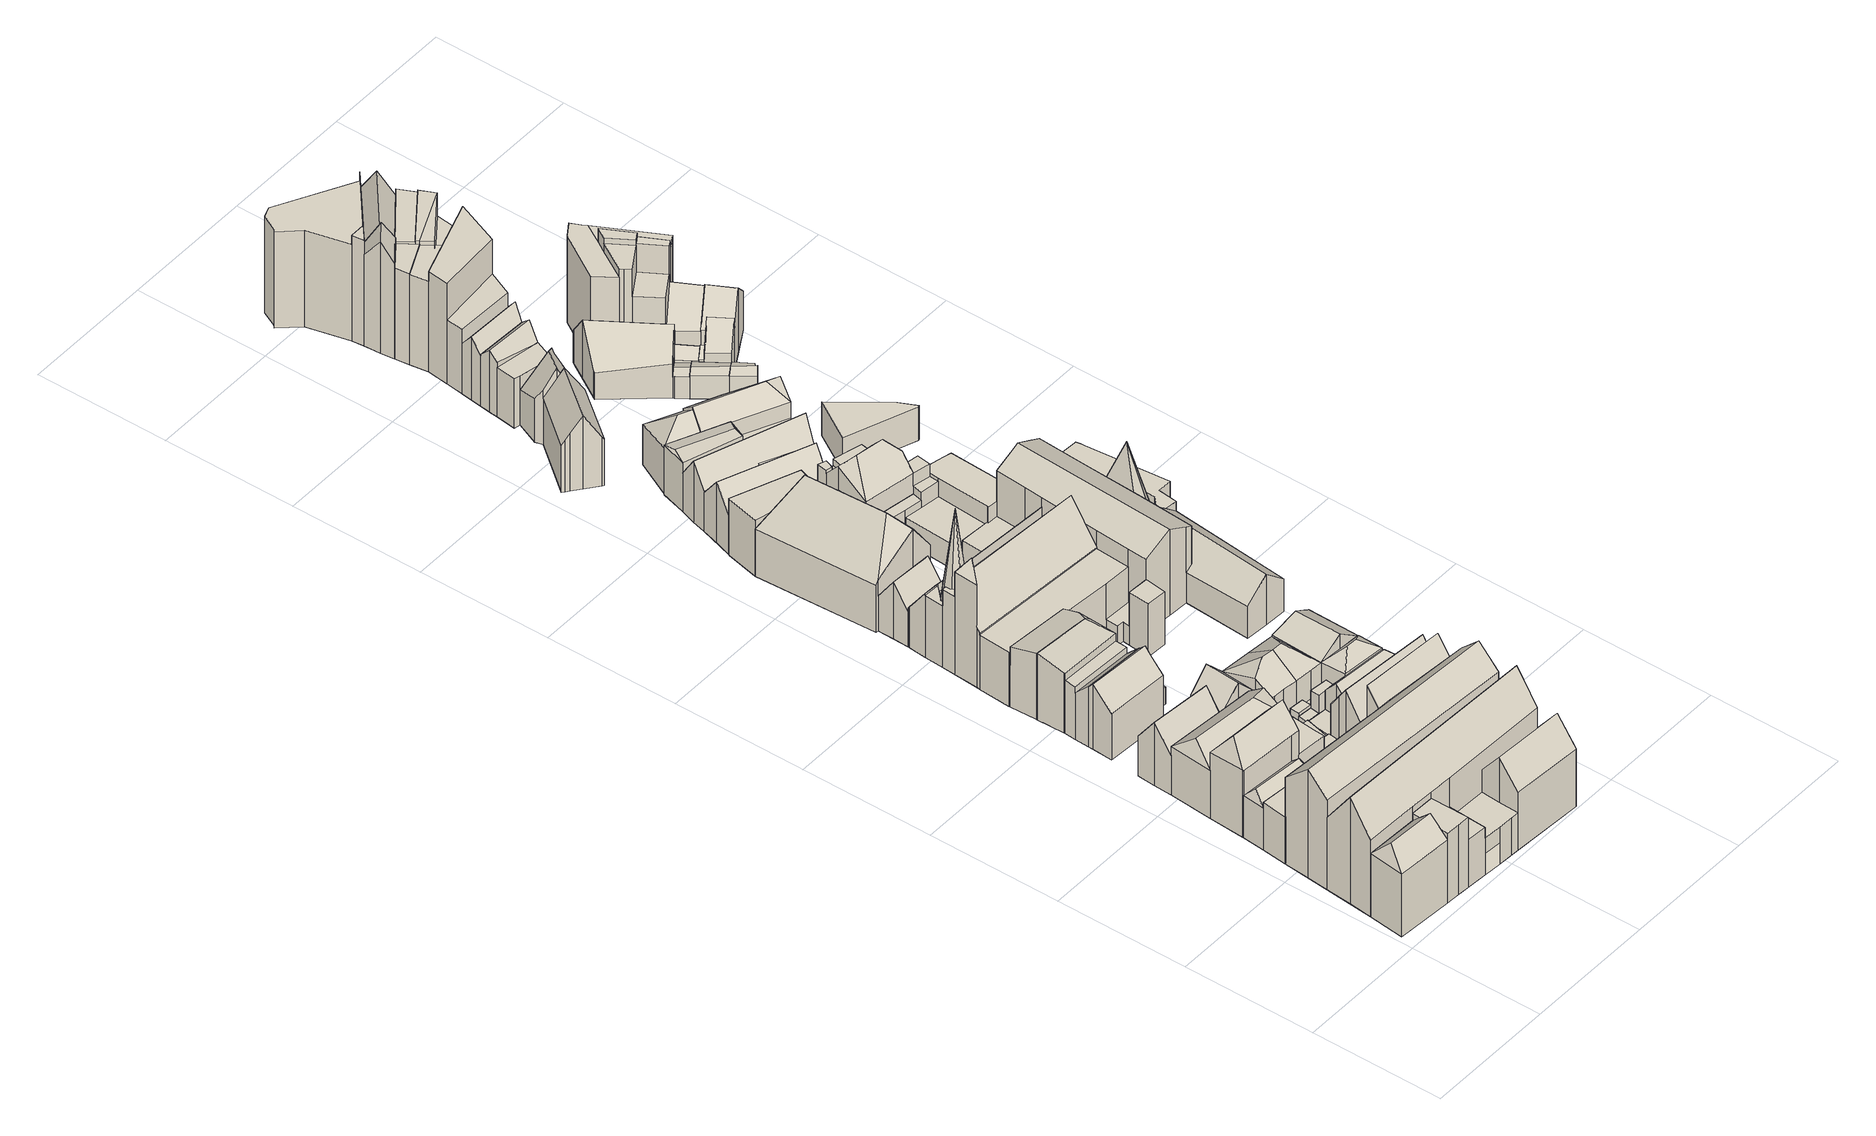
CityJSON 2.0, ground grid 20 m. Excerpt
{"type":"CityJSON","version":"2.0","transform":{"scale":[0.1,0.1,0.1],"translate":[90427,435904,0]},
"CityObjects":{
"building1":{"type":"Building","attributes":{"TerrainHeight":1.73,"bron_tex":"UltraCAM-X 10cm juni 2008","voll_tex":"complete","bron_geo":"Lidar 15-30 punten - nov. 2008","status":"1"},"geometry":[{"type":"MultiSurface","lod":"2","boundaries":[[[0,1,2,3]],[[4,5,6,7]],[[8,9,7,6]],[[4,7,9]],[[10,11,12,13,14]],[[15,16,17,18]],[[19,14,8]],[[10,20,5]],[[14,13,21,22]],[[13,12,0,3]],[[12,11,23,24]],[[11,10,25,23]],[[3,2,15,21]],[[2,1,26,27]],[[1,0,24,16]],[[6,20,28]],[[5,4,17,25]],[[9,8,22,18]],[[19,6,28]],[[4,9,18,17]]]}]},
"building2":{"type":"Building","attributes":{"TerrainHeight":1.69,"bron_tex":"UltraCAM-X 10cm juni 2008","voll_tex":"complete","bron_geo":"Lidar 15-30 punten - nov. 2008","status":"1"},"geometry":[{"type":"MultiSurface","lod":"2","boundaries":[[[29,30,31]],[[32,33,34]],[[31,30,32,34]],[[29,33,32,30]],[[35,36,37,38]],[[29,31,35,38]],[[34,33,39,40]]]}]},
"building3":{"type":"Building","attributes":{"TerrainHeight":1.59,"bron_tex":"UltraCAM-X 10cm juni 2008","voll_tex":"complete","bron_geo":"Lidar 15-30 punten - nov. 2008","status":"1"},"geometry":[{"type":"MultiSurface","lod":"2","boundaries":[[[41,42,43,44,45,46]],[[47,48,49,50]],[[51,52,53,54,55,38,37,56]],[[46,45,57,39]],[[45,58,59,57]],[[58,44,60,61]],[[44,43,52,51]],[[42,41,54,53]],[[47,50,38,55]],[[50,49,33,29]],[[49,48,41,46]],[[48,47,55,54]]]}]},
"building4":{"type":"Building","attributes":{"TerrainHeight":1.75,"bron_tex":"UltraCAM-X 10cm juni 2008","voll_tex":"complete","bron_geo":"Lidar 15-30 punten - nov. 2008","status":"1"},"geometry":[{"type":"MultiSurface","lod":"2","boundaries":[[[62,63,64,65]],[[63,66,67,64]],[[68,69,70,71]],[[63,62,69,72]],[[62,65,70,69]],[[73,64,74]],[[66,63,72,68]],[[64,75,74]]]}]},
"building5":{"type":"Building","attributes":{"TerrainHeight":1.31,"bron_tex":"UltraCAM-X 10cm juni 2008","voll_tex":"complete","bron_geo":"Lidar 15-30 punten - nov. 2008","status":"1"},"geometry":[{"type":"MultiSurface","lod":"2","boundaries":[[[76,77,78,79]],[[77,80,81,82,83,84,78]],[[85,86,87,88]],[[89,90,85,88,91,92,93,94]],[[95,96,15,18,55,54,53,52,97]],[[77,76,98,99]],[[79,78,100,101]],[[80,77,99,18]],[[78,84,96,100]],[[84,83,15,96]],[[83,82,21,15]],[[82,81,22,21]],[[81,80,18,22]],[[86,85,102,98]],[[88,87,101,103]],[[87,86,76,79]],[[85,90,55,102]],[[90,89,54,55]],[[89,94,53,54]],[[94,93,43,42]],[[93,92,97,52]],[[92,91,104,105]],[[91,88,103,95]]]}]},
"building6":{"type":"Building","attributes":{"TerrainHeight":1.58,"bron_tex":"UltraCAM-X 10cm juni 2008","voll_tex":"complete","bron_geo":"Lidar 15-30 punten - nov. 2008","status":"1"},"geometry":[{"type":"MultiSurface","lod":"2","boundaries":[[[106,107,108]],[[109,110,111]],[[106,112,110,109,107]],[[108,107,109,111,113,114]],[[115,116,117,118]],[[68,71,119,120,121,122,123]],[[106,108,68,123]],[[111,110,122,121]],[[110,112,124,122]],[[112,106,123,124]],[[108,114,67,66]],[[114,113,125,71]],[[113,111,115,118]],[[118,117,119,125]],[[116,115,121,120]]]}]},
"building7":{"type":"Building","attributes":{"TerrainHeight":1.38,"bron_tex":"UltraCAM-X 10cm juni 2008","voll_tex":"complete","bron_geo":"Lidar 15-30 punten - nov. 2008","status":"1"},"geometry":[{"type":"MultiSurface","lod":"2","boundaries":[[[126,127,128,129]],[[130,131,127,126]],[[26,132,133,134,135,27]],[[96,136,137,16,15]],[[126,129,135,138]],[[129,128,96,139]],[[128,127,140,96]],[[130,126,138,134]],[[127,131,136,140]],[[131,130,141,136]],[[27,135,139,15]],[[134,133,142,141]],[[133,132,137,142]],[[132,26,143,144]]]}]},
"building8":{"type":"Building","attributes":{"TerrainHeight":1.84,"bron_tex":"UltraCAM-X 10cm juni 2008","voll_tex":"complete","bron_geo":"Lidar 15-30 punten - nov. 2008","status":"1"},"geometry":[{"type":"MultiSurface","lod":"2","boundaries":[[[145,146,147,148]],[[149,150,151,152,153]],[[154,155,149,153]],[[156,157,158,159,160,161]],[[147,146,158,157]],[[146,145,159,158]],[[150,149,162,161]],[[153,152,145,163]],[[152,151,160,159]],[[151,150,161,160]],[[149,155,156,162]],[[154,153,163,148]]]}]},
"building9":{"type":"Building","attributes":{"TerrainHeight":1.71,"bron_tex":"UltraCAM-X 10cm juni 2008","voll_tex":"complete","bron_geo":"Lidar 15-30 punten - nov. 2008","status":"1"},"geometry":[{"type":"MultiSurface","lod":"2","boundaries":[[[164,165,166,167]],[[168,169,170,171]],[[172,173,174,175]],[[176,177,178,179,157,156]],[[167,166,179,178]],[[166,165,157,179]],[[165,164,148,147]],[[168,171,176,180]],[[170,169,178,177]],[[169,168,175,174]],[[172,175,180,156]],[[174,173,164,167]],[[173,172,155,154]]]}]},
"building10":{"type":"Building","attributes":{"TerrainHeight":1.4,"bron_tex":"UltraCAM-X 10cm juni 2008","voll_tex":"complete","bron_geo":"Lidar 15-30 punten - nov. 2008","status":"1"},"geometry":[{"type":"MultiSurface","lod":"2","boundaries":[[[181,182,183,184,185,186]],[[186,185,187]],[[188,187,185,184]],[[189,190,191,192,193,194]],[[190,195,191]],[[196,197,195,190,189]],[[198,199,200,201,202,203]],[[204,205,206,207,208,209]],[[210,211,212,213,214,215,216]],[[123,122,217,218,219,220,221,222,223,224,225,226,227,228,229,36,35,230]],[[203,202,217,231]],[[202,201,218,217]],[[201,200,232,218]],[[200,233,215]],[[209,208,122,124]],[[208,207,231,122]],[[207,206,198,203]],[[206,205,234,235]],[[205,204,236,229]],[[181,186,230,35]],[[184,183,204,237]],[[183,182,36,236]],[[182,181,31,34]],[[186,187,123,230]],[[187,188,124,123]],[[188,184,237,209]],[[189,194,213,238]],[[194,193,220,239]],[[193,192,221,220]],[[191,195,223,222]],[[196,189,238,212]],[[195,197,224,223]],[[197,196,240,224]],[[216,233,199]],[[215,214,219,232]],[[214,213,239,219]],[[212,211,225,240]]]}]},
"building11":{"type":"Building","attributes":{"TerrainHeight":1.74,"bron_tex":"UltraCAM-X 10cm juni 2008","voll_tex":"complete","bron_geo":"Lidar 15-30 punten - nov. 2008","status":"1"},"geometry":[{"type":"MultiSurface","lod":"2","boundaries":[[[241,242,243,244]],[[242,245,246,243]],[[70,247,119,71]],[[73,244,65]],[[241,75,67]],[[244,243,248,70]],[[242,241,71,249]],[[243,246,247,248]],[[245,242,249,119]]]}]},
"building12":{"type":"Building","attributes":{"TerrainHeight":1.72,"bron_tex":"UltraCAM-X 10cm juni 2008","voll_tex":"complete","bron_geo":"Lidar 15-30 punten - nov. 2008","status":"1"},"geometry":[{"type":"MultiSurface","lod":"2","boundaries":[[[250,251,252,253]],[[254,255,256,257]],[[258,259,260,261]],[[262,263,264,265]],[[264,266,267,268,265]],[[265,268,269,262]],[[270,271,272,273,274,177,176,275]],[[253,252,273,272]],[[252,251,274,273]],[[251,250,276,274]],[[254,257,272,271]],[[257,256,258,261]],[[261,260,250,253]],[[260,259,177,276]],[[264,263,270,277]],[[268,267,171,170]],[[267,266,275,176]],[[266,264,277,275]],[[269,278,256,255]],[[278,268,259,258]]]}]},
"building13":{"type":"Building","attributes":{"TerrainHeight":1.72,"bron_tex":"UltraCAM-X 10cm juni 2008","voll_tex":"complete","bron_geo":"Lidar 15-30 punten - nov. 2008","status":"1"},"geometry":[{"type":"MultiSurface","lod":"2","boundaries":[[[279,255,254,280]],[[281,263,262,282,283]],[[262,269,282]],[[284,285,286,287,271,270]],[[279,280,287,286]],[[280,254,271,287]],[[281,283,288,289]],[[283,282,286,285]],[[263,281,284,270]],[[282,269,255,279]]]}]},
"building14":{"type":"Building","attributes":{"TerrainHeight":1.37,"bron_tex":"UltraCAM-X 10cm juni 2008","voll_tex":"complete","bron_geo":"Lidar 15-30 punten - nov. 2008","status":"1"},"geometry":[{"type":"MultiSurface","lod":"2","boundaries":[[[39,57,59,290,40]],[[61,60,291,292,293]],[[234,294,295,296,235]],[[297,298,299,300,301]],[[302,303,304,305,298,297]],[[224,306,307,308,51,56,37,36,229,228,227,226,225]],[[309,301,295,294]],[[297,309,292,310]],[[301,300,211,210]],[[300,299,224,225]],[[299,298,311,224]],[[302,297,310,291]],[[298,305,306,311]],[[304,303,308,307]],[[303,302,312,308]],[[40,290,229,36]],[[290,59,61,293]],[[291,60,51,312]],[[235,296,199,198]],[[296,295,210,216]],[[294,234,293,292]]]}]},
"building15":{"type":"Building","attributes":{"TerrainHeight":1.44,"bron_tex":"UltraCAM-X 10cm juni 2008","voll_tex":"complete","bron_geo":"Lidar 15-30 punten - nov. 2008","status":"1"},"geometry":[{"type":"MultiSurface","lod":"2","boundaries":[[[313,314,315,316,317]],[[318,219,218,319]],[[314,313,319,218]],[[313,317,318,319]],[[317,316,214,320]],[[316,315,232,219]],[[315,314,218,232]]]}]},
"building16":{"type":"Building","attributes":{"TerrainHeight":1.44,"bron_tex":"UltraCAM-X 10cm juni 2008","voll_tex":"complete","bron_geo":"Lidar 15-30 punten - nov. 2008","status":"1"},"geometry":[{"type":"MultiSurface","lod":"2","boundaries":[[[321,322,323,324]],[[325,318,319,326]],[[322,321,326,319]],[[321,324,327,328]],[[324,323,318,325]],[[323,322,319,318]]]}]},
"building17":{"type":"Building","attributes":{"TerrainHeight":1.46,"bron_tex":"UltraCAM-X 10cm juni 2008","voll_tex":"complete","bron_geo":"Lidar 15-30 punten - nov. 2008","status":"1"},"geometry":[{"type":"MultiSurface","lod":"2","boundaries":[[[329,330,246]],[[246,330,331,332]],[[333,334,335,336,331,330,329]],[[328,327,337,338]],[[247,339,325,326,340,341,120,119]],[[328,338,340,326]],[[329,246,245]],[[246,332,339,247]],[[333,329,117,116]],[[336,335,338,337]],[[335,334,341,340]],[[334,333,120,341]]]}]},
"building18":{"type":"Building","attributes":{"TerrainHeight":1.39,"bron_tex":"UltraCAM-X 10cm juni 2008","voll_tex":"complete","bron_geo":"Lidar 15-30 punten - nov. 2008","status":"1"},"geometry":[{"type":"MultiSurface","lod":"2","boundaries":[[[105,104,342,343]],[[306,95,97,307]],[[105,343,307,97]],[[343,342,305,304]],[[342,104,95,306]]]}]},
"building19":{"type":"Building","attributes":{"TerrainHeight":2.01,"bron_tex":"UltraCAM-X 10cm juni 2008","voll_tex":"complete","bron_geo":"Lidar 15-30 punten - nov. 2008","status":"1"},"geometry":[{"type":"MultiSurface","lod":"2","boundaries":[[[344,345,346,347]],[[347,346,348,349]],[[350,351,352,353]],[[344,347,354,353]],[[346,345,352,355]],[[347,349,350,354]],[[348,346,355,351]]]}]},
"building20":{"type":"Building","attributes":{"TerrainHeight":1.49,"bron_tex":"UltraCAM-X 10cm juni 2008","voll_tex":"complete","bron_geo":"Lidar 15-30 punten - nov. 2008","status":"1"},"geometry":[{"type":"MultiSurface","lod":"2","boundaries":[[[320,214,356]],[[357,358,359,360,361]],[[362,220,219,318]],[[356,214,219,363]],[[357,361,320,356]],[[361,360,362,318]],[[360,359,220,362]],[[359,358,239,220]],[[358,357,363,239]]]}]},
"building21":{"type":"Building","attributes":{"TerrainHeight":1.47,"bron_tex":"UltraCAM-X 10cm juni 2008","voll_tex":"complete","bron_geo":"Lidar 15-30 punten - nov. 2008","status":"1"},"geometry":[{"type":"MultiSurface","lod":"2","boundaries":[[[364,365,366]],[[331,336,367,365,364]],[[332,331,364,366]],[[365,368,366]],[[337,327,369,370]],[[339,371,372,373,374,325]],[[370,369,374,373]],[[369,327,325,374]],[[365,367,373,372]],[[367,336,337,370]],[[332,366,375,339]],[[366,368,371,375]]]}]},
"building22":{"type":"Building","attributes":{"TerrainHeight":1.98,"bron_tex":"UltraCAM-X 10cm juni 2008","voll_tex":"complete","bron_geo":"Lidar 15-30 punten - nov. 2008","status":"1"},"geometry":[{"type":"MultiSurface","lod":"2","boundaries":[[[376,377,378]],[[377,379,380,381,382,383,384,385,378]],[[386,380,379]],[[376,387,386,379,377]],[[388,389,390,391]],[[392,393,394,395,396,397,398,399,351,350,400]],[[401,402,393,403]],[[404,405,403,394]],[[376,378,406,392]],[[378,385,393,406]],[[384,383,395,394]],[[383,382,388,391]],[[382,381,399,398]],[[381,380,351,399]],[[380,386,349,348]],[[386,387,400,350]],[[387,376,392,400]],[[391,390,396,395]],[[390,389,397,396]],[[389,388,398,397]]]}]},
"building23":{"type":"Building","attributes":{"TerrainHeight":1.4,"bron_tex":"UltraCAM-X 10cm juni 2008","voll_tex":"complete","bron_geo":"Lidar 15-30 punten - nov. 2008","status":"1"},"geometry":[{"type":"MultiSurface","lod":"2","boundaries":[[[407,408,409]],[[410,411,412,413]],[[414,415,407,409]],[[416,415,414]],[[416,408,407,415]],[[417,413,412]],[[417,414,410,413]],[[371,418,222,221,372]],[[409,408,222,419]],[[412,411,419,418]],[[420,410,421]],[[420,409,411]],[[416,414,372,221]],[[408,416,192,191]],[[417,412,418,371]],[[414,417,368,365]],[[410,414,421]]]}]},
"building24":{"type":"Building","attributes":{"TerrainHeight":2.12,"bron_tex":"UltraCAM-X 10cm juni 2008","voll_tex":"complete","bron_geo":"Lidar 15-30 punten - nov. 2008","status":"1"},"geometry":[{"type":"MultiSurface","lod":"2","boundaries":[[[422,423,424,425,426,427]],[[428,429,430,431,432]],[[392,433,434,435,436,393]],[[427,426,435,437]],[[426,425,438,435]],[[425,424,436,438]],[[423,422,406,393]],[[428,432,433,392]],[[432,431,434,433]],[[431,430,437,434]],[[430,429,422,427]],[[429,428,392,406]]]}]},
"building25":{"type":"Building","attributes":{"TerrainHeight":1.47,"bron_tex":"UltraCAM-X 10cm juni 2008","voll_tex":"complete","bron_geo":"Lidar 15-30 punten - nov. 2008","status":"1"},"geometry":[{"type":"MultiSurface","lod":"2","boundaries":[[[439,440,441,442,443,444,445]],[[446,447,448,449,450,451,452,453]],[[454,455,456,457]],[[458,459,460,461]],[[462,463,464,465,466,467]],[[468,469,470,471]],[[472,473,474,475,476]],[[477,478,479,480,481]],[[482,483,484,485,486,487,488,489]],[[490,491,492,493,494,495]],[[496,497,498,499,500,501,502]],[[497,503,504,498]],[[505,506,507,508,509,510,511,512,513,514,515,516,517]],[[518,519,520,521,522,523]],[[524,525,526,527]],[[528,529,530,531,532,533,534,535,536]],[[529,537,538,539,540,541,542,530]],[[543,544,545]],[[545,544,546]],[[546,544,547]],[[547,544,548]],[[548,544,549]],[[549,544,543]],[[550,551,552]],[[552,551,553]],[[553,551,554]],[[554,551,555]],[[555,551,556]],[[556,551,557]],[[557,551,558]],[[558,551,550]],[[559,560,561,562,563]],[[564,565,566,567]],[[568,569,570,571,572,573]],[[574,575,576,569,568,577]],[[578,579,580,581]],[[582,583,584,585,586]],[[587,588,589]],[[590,591,592]],[[593,594,595,596,597,598,599]],[[600,601,602,603,604,605,606,607,608,609,610,611,285,284,612,613,353,352,614,615,616,617,618,619,394,393,436,620,621,622,623,624,625,626,627,628,629]],[[482,489,613,630]],[[489,488,353,613]],[[488,487,352,353]],[[487,486,614,352]],[[486,485,615,614]],[[485,484,491,490]],[[631,632,633,634]],[[635,631,636,579]],[[483,635,571,570]],[[637,638,587,589]],[[632,637,586,639]],[[638,482,599,598]],[[528,536,518,523]],[[536,535,445,444]],[[535,534,640,641]],[[534,533,484,483]],[[533,532,492,491]],[[532,531,448,447]],[[531,530,642,627]],[[529,528,606,643]],[[530,542,644,642]],[[542,541,645,644]],[[541,540,509,508]],[[540,539,545,546]],[[539,538,501,500]],[[538,537,502,501]],[[537,529,643,605]],[[454,457,436,393]],[[457,456,620,436]],[[455,454,402,401]],[[458,461,456,455]],[[461,460,462,467]],[[460,459,394,646]],[[459,458,405,404]],[[467,466,621,620]],[[465,464,618,647]],[[464,463,619,618]],[[463,462,646,619]],[[468,471,466,465]],[[469,468,647,648]],[[472,476,622,621]],[[476,475,623,622]],[[475,474,624,623]],[[474,473,649,451]],[[473,472,471,470]],[[477,481,618,617]],[[481,480,648,618]],[[478,477,617,616]],[[508,507,628,645]],[[507,506,629,628]],[[506,505,650,629]],[[505,517,600,650]],[[517,516,601,600]],[[516,515,602,601]],[[515,514,651,602]],[[514,652,504]],[[513,512,549,543]],[[512,511,548,549]],[[511,510,547,548]],[[510,509,546,547]],[[520,519,611,610]],[[522,521,609,653]],[[521,520,610,609]],[[525,524,653,608]],[[524,527,523,522]],[[527,526,607,606]],[[526,525,608,607]],[[559,563,654,655]],[[563,562,594,593]],[[562,561,552,656]],[[561,560,550,552]],[[564,567,655,657]],[[567,566,560,559]],[[566,565,558,550]],[[565,658,568,573]],[[658,564,577,568]],[[573,572,557,558]],[[572,659,578]],[[570,569,660,640]],[[575,574,661]],[[574,577,657,661]],[[569,576,641,660]],[[576,575,439,445]],[[578,581,556,557]],[[581,580,585,584]],[[580,636,634,662]],[[579,659,571]],[[639,585,662,633]],[[584,583,555,556]],[[583,582,592,591]],[[589,588,582,586]],[[591,590,554,555]],[[593,599,630,654]],[[598,597,588,587]],[[597,596,590,592]],[[596,595,553,554]],[[595,594,656,553]],[[490,495,616,615]],[[495,494,479,478]],[[440,439,661,612]],[[444,443,519,518]],[[443,442,285,611]],[[442,441,284,285]],[[441,440,612,284]],[[496,502,605,604]],[[500,499,543,545]],[[499,498,663,513]],[[497,496,604,664]],[[498,652,663]],[[504,503,603,651]],[[503,497,664,603]],[[446,453,494,493]],[[453,452,480,479]],[[452,649,470,469]],[[451,450,625,624]],[[450,449,626,625]],[[449,448,627,626]],[[447,446,493,492]]]}]},
"building26":{"type":"Building","attributes":{"TerrainHeight":1.76,"bron_tex":"UltraCAM-X 10cm juni 2008","voll_tex":"complete","bron_geo":"Lidar 15-30 punten - nov. 2008","status":"1"},"geometry":[{"type":"MultiSurface","lod":"2","boundaries":[[[665,666,667,668,669,670]],[[671,472,672,668,667]],[[668,672,669]],[[671,667,666]],[[673,674,675,676]],[[677,678,679,680]],[[681,682,683,684]],[[685,686,687,688,689]],[[690,691,692,693]],[[694,695,696,697,698,699]],[[700,701,694,699,702]],[[703,704,622,621,620,436,435,434,705,706,707,708,709]],[[710,689,679,678]],[[685,710,675,674]],[[689,688,703,711]],[[688,687,704,703]],[[687,686,712,704]],[[692,691,713,714]],[[691,690,715,713]],[[690,693,716,708]],[[695,694,717,434]],[[699,698,709,718]],[[698,697,677,680]],[[696,695,434,435]],[[694,701,705,717]],[[701,700,706,705]],[[700,702,693,692]],[[702,699,718,716]],[[680,679,711,709]],[[678,677,676,675]],[[682,681,435,438]],[[681,684,697,696]],[[684,683,673,676]],[[683,682,665,719]],[[666,665,438,436]],[[719,670,674,673]],[[670,669,686,685]],[[672,720,721]],[[472,671,722,723]],[[669,672,622,712]],[[671,666,724,725]]]}]},
"building27":{"type":"Building","attributes":{"TerrainHeight":0.65,"bron_tex":"UltraCAM-X 10cm juni 2008","voll_tex":"complete","bron_geo":"Lidar 15-30 punten - nov. 2008","status":"1"},"geometry":[{"type":"MultiSurface","lod":"2","boundaries":[[[726,727,728,729,730]],[[731,732,733,726,730,734]],[[735,736,737,738,739]],[[739,738,740]],[[737,741,742,743,744,740,738]],[[745,746,747,748,749,750,751,752,753,754,755,756,757]],[[735,739,748,747]],[[737,736,734,758]],[[736,735,747,746]],[[759,740,760]],[[740,744,750,749]],[[744,743,751,750]],[[743,742,752,751]],[[742,741,753,752]],[[761,737,758]],[[730,729,741,762]],[[729,728,754,753]],[[728,727,755,754]],[[727,726,763,755]],[[731,734,746,745]],[[761,730,762]],[[726,733,756,763]],[[733,732,757,756]],[[732,731,745,757]]]}]},
"building28":{"type":"Building","attributes":{"TerrainHeight":2.02,"bron_tex":"UltraCAM-X 10cm juni 2008","voll_tex":"complete","bron_geo":"Lidar 15-30 punten - nov. 2008","status":"1"},"geometry":[{"type":"MultiSurface","lod":"2","boundaries":[[[764,765,766,767,768,769]],[[770,764,769]],[[771,766,765]],[[770,771,765,764]],[[772,773,774,775,776,777]],[[769,768,774,773]],[[768,767,778,779]],[[767,766,780,781]],[[770,769,773,772]],[[766,771,782,783]],[[771,770,784,785]]]}]},
"building29":{"type":"Building","attributes":{"TerrainHeight":1.87,"bron_tex":"UltraCAM-X 10cm juni 2008","voll_tex":"complete","bron_geo":"Lidar 15-30 punten - nov. 2008","status":"1"},"geometry":[{"type":"MultiSurface","lod":"2","boundaries":[[[784,786,787,788,785]],[[786,789,714,713,715,790,791,787]],[[705,772,777,792,793,794,708,707,706]],[[786,784,772,795]],[[785,788,796,782]],[[788,787,797,792]],[[789,786,795,705]],[[787,791,793,797]],[[791,790,794,793]],[[790,715,708,794]],[[714,789,705,706]]]}]},
"building30":{"type":"Building","attributes":{"TerrainHeight":2.31,"bron_tex":"UltraCAM-X 10cm juni 2008","voll_tex":"complete","bron_geo":"Lidar 15-30 punten - nov. 2008","status":"1"},"geometry":[{"type":"MultiSurface","lod":"2","boundaries":[[[779,778,798,799]],[[800,799,798,801]],[[779,799,800]],[[774,802,803,775]],[[800,801,803,802]],[[779,800,802,774]]]}]},
"building31":{"type":"Building","attributes":{"TerrainHeight":1.97,"bron_tex":"UltraCAM-X 10cm juni 2008","voll_tex":"complete","bron_geo":"Lidar 15-30 punten - nov. 2008","status":"1"},"geometry":[{"type":"MultiSurface","lod":"2","boundaries":[[[804,805,760,806,807]],[[808,809,749,748,810]],[[804,807,808,810]],[[811,806,812]],[[806,760,749,809]],[[759,805,739]],[[805,804,810,748]]]}]},
"building32":{"type":"Building","attributes":{"TerrainHeight":1.88,"bron_tex":"UltraCAM-X 10cm juni 2008","voll_tex":"complete","bron_geo":"Lidar 15-30 punten - nov. 2008","status":"1"},"geometry":[{"type":"MultiSurface","lod":"2","boundaries":[[[782,796,813,783]],[[776,814,792,777]],[[813,796,792,814]]]}]},
"building33":{"type":"Building","attributes":{"TerrainHeight":1.83,"bron_tex":"UltraCAM-X 10cm juni 2008","voll_tex":"complete","bron_geo":"Lidar 15-30 punten - nov. 2008","status":"1"},"geometry":[{"type":"MultiSurface","lod":"2","boundaries":[[[815,781,780,816,817]],[[817,816,818]],[[819,815,817,818,820]],[[803,821,822,814,776,775]],[[781,815,798,778]],[[816,780,783,813]],[[818,816,814,822]],[[815,819,801,798]],[[819,820,821,803]],[[820,818,822,821]]]}]},
"building34":{"type":"Building","attributes":{"TerrainHeight":1.97,"bron_tex":"UltraCAM-X 10cm juni 2008","voll_tex":"complete","bron_geo":"Lidar 15-30 punten - nov. 2008","status":"1"},"geometry":[{"type":"MultiSurface","lod":"2","boundaries":[[[823,812,824,825]],[[825,824,826,827]],[[828,829,809,808]],[[823,825,830,808]],[[824,812,809,831]],[[811,823,807]],[[825,827,828,830]],[[827,826,832,833]],[[826,824,831,829]]]}]},
"building35":{"type":"Building","attributes":{"TerrainHeight":1.9,"bron_tex":"UltraCAM-X 10cm juni 2008","voll_tex":"complete","bron_geo":"Lidar 15-30 punten - nov. 2008","status":"1"},"geometry":[{"type":"MultiSurface","lod":"2","boundaries":[[[834,833,832,835]],[[836,834,835,837]],[[838,839,829,828]],[[833,834,840,828]],[[835,832,829,841]],[[834,836,838,840]],[[837,835,841,839]]]}]},
"building36":{"type":"Building","attributes":{"TerrainHeight":1.73,"bron_tex":"UltraCAM-X 10cm juni 2008","voll_tex":"complete","bron_geo":"Lidar 15-30 punten - nov. 2008","status":"1"},"geometry":[{"type":"MultiSurface","lod":"2","boundaries":[[[842,843,844,845]],[[846,847,839,838]],[[842,845,846,838]],[[844,843,839,847]],[[843,842,836,837]]]}]},
"building37":{"type":"Building","attributes":{"TerrainHeight":1.68,"bron_tex":"UltraCAM-X 10cm juni 2008","voll_tex":"complete","bron_geo":"Lidar 15-30 punten - nov. 2008","status":"1"},"geometry":[{"type":"MultiSurface","lod":"2","boundaries":[[[848,849,850,851]],[[852,853,847,846]],[[848,851,852,846]],[[854,850,855,856]],[[851,854,857,858]],[[850,849,847,853]],[[849,848,845,844]]]}]},
"building38":{"type":"Building","attributes":{"TerrainHeight":2.84,"bron_tex":"UltraCAM-X 10cm juni 2008","voll_tex":"complete","bron_geo":"Lidar 15-30 punten - nov. 2008","status":"1"},"geometry":[{"type":"MultiSurface","lod":"2","boundaries":[[[859,860,861,862,863,864,865,866,867]],[[868,869,870,871,872,873,874,875,876]],[[859,867,869,868]],[[867,866,870,869]],[[866,865,871,870]],[[865,864,872,871]],[[864,863,873,872]],[[861,860,876,875]],[[860,859,868,876]]]}]},
"building39":{"type":"Building","attributes":{"TerrainHeight":1.62,"bron_tex":"UltraCAM-X 10cm juni 2008","voll_tex":"complete","bron_geo":"Lidar 15-30 punten - nov. 2008","status":"1"},"geometry":[{"type":"MultiSurface","lod":"2","boundaries":[[[877,878,879,880,881]],[[882,883,884,885,886]],[[877,881,882,886]],[[881,880,883,882]],[[880,879,884,883]],[[879,878,885,884]],[[878,877,886,885]]]}]},
"building40":{"type":"Building","attributes":{"TerrainHeight":1.42,"bron_tex":"UltraCAM-X 10cm juni 2008","voll_tex":"complete","bron_geo":"Lidar 15-30 punten - nov. 2008","status":"1"},"geometry":[{"type":"MultiSurface","lod":"2","boundaries":[[[887,856,855,888]],[[889,890,858,857,891]],[[892,893,894]],[[853,852,895,896]],[[888,855,853,896]],[[891,857,856,887]],[[858,890,895,852]],[[892,894,887,888]],[[894,893,889,891]]]}]},
"building41":{"type":"Building","attributes":{"TerrainHeight":2.42,"bron_tex":"UltraCAM-X 10cm juni 2008","voll_tex":"complete","bron_geo":"Lidar 15-30 punten - nov. 2008","status":"1"},"geometry":[{"type":"MultiSurface","lod":"2","boundaries":[[[897,898,899,900,901]],[[900,899,902,903,904,905,906,907,908,909]],[[910,911,912,913,914,915,916,917,918]],[[897,901,912,911]],[[901,900,919,912]],[[899,920,921,922]],[[920,898,923,921]],[[898,897,911,910]],[[900,909,913,919]],[[909,908,914,913]],[[908,907,915,914]],[[907,906,924,915]],[[906,905,925,924]],[[905,904,916,925]],[[903,926,927,928]],[[926,902,929,927]],[[902,899,922]]]}]},
"building42":{"type":"Building","attributes":{"TerrainHeight":1.37,"bron_tex":"UltraCAM-X 10cm juni 2008","voll_tex":"complete","bron_geo":"Lidar 15-30 punten - nov. 2008","status":"1"},"geometry":[{"type":"MultiSurface","lod":"2","boundaries":[[[930,931,932,933]],[[931,934,935,932]],[[936,937,938,939]],[[940,936,939,941]],[[942,943,944,945,946]],[[874,873,947,948,875]],[[939,938,934,949]],[[938,937,948,950]],[[937,936,951,948]],[[941,952,931,930]],[[952,939,949,931]],[[936,940,953,951]],[[944,943,862,861]],[[943,942,863,862]],[[942,946,930,933]],[[946,945,940,941]],[[945,944,875,953]],[[933,932,954,873]],[[932,935,947,954]],[[935,934,950,947]]]}]},
"building43":{"type":"Building","attributes":{"TerrainHeight":2.28,"bron_tex":"UltraCAM-X 10cm juni 2008","voll_tex":"complete","bron_geo":"Lidar 15-30 punten - nov. 2008","status":"1"},"geometry":[{"type":"MultiSurface","lod":"2","boundaries":[[[921,955,956,922]],[[923,957,958,955,921]],[[910,918,959,960,961]],[[958,957,961,960]],[[957,923,910,961]]]}]},
"building44":{"type":"Building","attributes":{"TerrainHeight":1.37,"bron_tex":"UltraCAM-X 10cm juni 2008","voll_tex":"complete","bron_geo":"Lidar 15-30 punten - nov. 2008","status":"1"},"geometry":[{"type":"MultiSurface","lod":"2","boundaries":[[[962,963,964,965]],[[966,967,968,969,970]],[[971,893,892,972]],[[896,895,948,947]],[[964,963,947,973]],[[963,962,974,947]],[[965,964,966,970]],[[967,966,973,948]],[[969,968,890,889]],[[968,967,948,895]],[[971,972,962,965]],[[972,892,896,974]],[[893,971,970,969]]]}]},
"building45":{"type":"Building","attributes":{"TerrainHeight":2.07,"bron_tex":"UltraCAM-X 10cm juni 2008","voll_tex":"complete","bron_geo":"Lidar 15-30 punten - nov. 2008","status":"1"},"geometry":[{"type":"MultiSurface","lod":"2","boundaries":[[[975,976,977,978,979,980]],[[976,981,982,977]],[[959,983,984,985,960]],[[976,975,956,955]],[[980,979,986,983]],[[979,978,984,986]],[[981,976,955,958]],[[982,981,960,985]]]}]},
"building46":{"type":"Building","attributes":{"TerrainHeight":2.02,"bron_tex":"UltraCAM-X 10cm juni 2008","voll_tex":"complete","bron_geo":"Lidar 15-30 punten - nov. 2008","status":"1"},"geometry":[{"type":"MultiSurface","lod":"2","boundaries":[[[987,988,989,990,991,992]],[[988,982,993,989]],[[985,984,994,995,996,997]],[[988,987,978,977]],[[990,989,998,996]],[[988,977,982]],[[989,993,997,998]],[[993,982,985,997]]]}]},
"building47":{"type":"Building","attributes":{"TerrainHeight":2.91,"bron_tex":"UltraCAM-X 10cm juni 2008","voll_tex":"complete","bron_geo":"Lidar 15-30 punten - nov. 2008","status":"1"},"geometry":[{"type":"MultiSurface","lod":"2","boundaries":[[[999,1000,1001,1002,1003]],[[1004,1005,1006,1007]],[[1008,1009,1010,1011,1012]],[[1013,1014,1015,1016,1017,1018,1019]],[[1015,1020,1021,1016]],[[1022,1023,1024,1025]],[[1026,1027,916,915,1028,1029]],[[1013,1019,1028,915]],[[1019,1018,1029,1028]],[[1018,1017,1026,1029]],[[1017,1016,1030,1026]],[[1014,1013,915,924]],[[1016,1021,1027,1030]],[[1021,1020,1031,1027]],[[1003,1002,1020,1032]],[[1002,1001,1033,1031]],[[1001,1000,1034,1033]],[[1000,999,1025,1024]],[[1004,1007,1015,1035]],[[1007,1006,1032,1015]],[[1006,1005,999,1003]],[[1005,1004,1012,1011]],[[1008,1012,1035,1014]],[[1011,1010,1022,1025]],[[1010,1009,925,1036]],[[1009,1008,924,925]],[[1024,1023,916,1034]],[[1023,1022,1036,916]]]}]},
"building48":{"type":"Building","attributes":{"TerrainHeight":2.51,"bron_tex":"UltraCAM-X 10cm juni 2008","voll_tex":"complete","bron_geo":"Lidar 15-30 punten - nov. 2008","status":"1"},"geometry":[{"type":"MultiSurface","lod":"2","boundaries":[[[929,1037,1038,1039,927]],[[927,1039,1040,928]],[[1041,1042,1043,1044,1045,1046]],[[1042,1047,1048,1049,1043]],[[916,1027,1050,983,959,918,917]],[[1038,1037,975,980]],[[1037,929,922,956]],[[1042,1041,1033,1051]],[[1041,1046,1031,1033]],[[1046,1045,1027,1031]],[[1045,1044,1050,1027]],[[1047,1042,1051,916]],[[1049,1048,928,1040]],[[1048,1047,904,903]]]}]},
"building49":{"type":"Building","attributes":{"TerrainHeight":2.32,"bron_tex":"UltraCAM-X 10cm juni 2008","voll_tex":"complete","bron_geo":"Lidar 15-30 punten - nov. 2008","status":"1"},"geometry":[{"type":"MultiSurface","lod":"2","boundaries":[[[1052,1053,1054,1055]],[[1056,1052,1055,1057]],[[1058,1059,1060,1061,1062]],[[1063,1058,1062,1064]],[[1065,1066,1067,1068]],[[1050,1069,984,983]],[[1070,1068,1057,1055]],[[1065,1070,1055,1054]],[[1068,1067,1061,1060]],[[1067,1066,984,1071]],[[1066,1065,986,984]],[[1053,1052,1039,1038]],[[1054,1053,983,986]],[[1052,1056,1040,1039]],[[1059,1058,1043,1049]],[[1062,1061,1071,1072]],[[1060,1059,1056,1057]],[[1058,1063,1044,1043]],[[1063,1064,1069,1050]],[[1064,1062,1072,1069]]]}]}
},
"vertices":[
[133,16,78],[164,14,78],[167,72,78],[133,74,78],[9,24,104],[94,18,104],[95,46,132],[22,50,132],[97,75,103],[15,77,105],[94,18,115],[115,17,115],[133,16,115],[133,74,115],[97,75,115],[167,72,0],[164,14,0],[9,24,0],[15,77,0],[96,63,115],[94,29,115],[133,74,0],[97,75,0],[115,17,0],[133,16,0],[94,18,0],[164,14,61],[167,72,61],[95,46,115],
[32,259,69],[39,276,86],[35,292,70],[117,269,86],[122,251,69],[124,286,68],[35,292,0],[124,286,0],[122,251,0],[32,259,0],[122,251,29],[124,286,29],
[119,212,50],[167,208,50],[185,206,50],[187,245,50],[170,247,50],[122,251,50],[28,221,78],[119,212,78],[122,251,78],[32,259,78],[187,245,0],[185,206,0],[167,208,0],[119,212,0],[28,221,0],[170,247,0],[170,247,29],[181,246,50],[181,246,29],[187,245,28],[181,246,28],
[46,466,66],[44,439,104],[138,431,104],[140,457,66],[43,412,65],[135,404,66],[43,412,0],[46,466,0],[140,457,0],[135,404,0],[44,439,0],[139,453,72],[138,431,73],[136,409,73],
[22,151,119],[19,112,176],[339,101,176],[341,131,133],[15,77,126],[97,75,126],[133,74,126],[167,72,126],[337,67,126],[25,183,179],[22,151,148],[341,131,148],[344,164,179],[119,212,146],[28,221,143],[345,192,152],[216,204,149],[185,206,148],[167,208,147],[345,192,0],[337,67,0],[216,204,0],[22,151,0],[19,112,0],[339,101,0],[341,131,0],[25,183,0],[344,164,0],[345,192,97],[216,204,97],
[38,347,79],[50,379,106],[43,412,80],[155,370,106],[178,336,80],[181,374,101],[141,339,80],[184,400,80],[135,404,80],[181,374,67],[195,373,67],[196,399,67],[184,400,67],[196,399,0],[195,373,0],[181,374,0],[178,336,0],[38,347,0],[141,339,0],[184,400,0],
[227,41,135],[336,35,135],[337,67,93],[229,71,96],[226,10,95],[334,4,95],[192,12,61],[214,11,61],[226,10,61],[229,71,61],[334,4,0],[192,12,0],[227,41,61],[229,71,0],[336,35,0],[226,10,0],[214,11,0],[164,14,35],[192,12,35],
[146,523,28],[173,522,28],[175,542,28],[147,543,28],[51,540,107],[49,510,76],[145,504,76],[146,523,95],[147,534,107],[147,543,98],[51,547,99],[51,547,0],[175,542,0],[173,522,0],[146,523,0],[145,504,0],[49,510,0],[51,540,0],[147,534,28],
[147,543,29],[175,542,29],[176,561,29],[149,564,29],[52,569,87],[149,564,87],[150,582,87],[53,586,87],[51,547,100],[147,543,99],[149,564,77],[52,569,77],[53,586,0],[150,582,0],[149,564,0],[176,561,0],[52,569,0],
[35,292,110],[124,286,110],[137,285,110],[139,312,144],[49,318,144],[35,293,111],[38,347,109],[141,339,110],[246,311,97],[333,303,97],[352,322,74],[284,327,75],[264,329,74],[248,330,74],[352,285,78],[244,291,75],[351,282,75],[185,299,38],[213,297,38],[216,333,46],[215,333,46],[197,335,46],[188,335,46],[137,285,70],[184,282,70],[185,299,70],[188,335,70],[178,336,70],[141,339,70],[213,294,43],[215,293,43],[244,291,43],[248,330,43],[236,331,43],[216,333,43],[213,297,43],[197,335,0],[215,333,0],[236,331,0],[264,329,0],[284,327,0],[352,322,0],[352,285,0],[351,282,0],[215,293,0],[213,294,0],[213,297,0],[185,299,0],[184,282,0],[35,293,0],[188,335,0],[216,333,0],[215,320,43],[184,282,45],[185,299,45],[137,285,0],[139,312,70],[246,311,43],[248,330,0],[244,291,0],
[135,404,73],[165,402,105],[169,455,105],[140,457,72],[196,399,71],[197,452,75],[197,452,0],[169,455,0],[165,402,0],
[168,582,42],[181,581,42],[184,610,42],[171,612,42],[171,621,67],[149,623,67],[149,613,67],[171,612,67],[149,613,49],[150,582,49],[168,582,49],[171,612,49],[141,624,108],[52,630,109],[52,629,109],[140,622,109],[53,587,99],[53,586,99],[150,582,100],[149,623,103],[52,630,0],[171,621,0],[171,612,0],[184,610,0],[181,581,0],[53,587,0],[168,582,0],[52,629,0],[149,613,102],
[148,639,67],[173,637,67],[50,670,99],[148,639,105],[147,662,99],[50,670,0],[147,662,0],[148,639,0],[173,637,0],[147,662,67],[50,670,69],
[184,282,29],[208,243,28],[211,280,28],[184,282,28],[211,280,45],[213,294,45],[213,297,45],[210,268,135],[350,257,135],[351,282,97],[215,293,96],[213,294,96],[208,243,96],[211,243,96],[219,242,96],[348,232,96],[348,232,0],[219,242,0],[211,243,0],[211,280,116],[210,268,28],[350,257,0],[208,243,0],
[216,347,44],[215,333,44],[216,333,44],[236,331,44],[238,345,44],[238,345,0],[216,347,0],[238,345,43],
[217,361,49],[216,347,49],[238,345,49],[239,359,49],[239,359,0],[217,361,0],[239,359,28],[217,361,28],
[196,399,93],[224,410,103],[242,408,103],[244,448,75],[195,373,75],[200,372,75],[217,371,75],[239,369,75],[239,369,28],[217,371,28],[244,448,0],[217,371,0],[200,372,0],
[348,232,152],[219,242,150],
[61,838,58],[125,833,58],[126,858,94],[62,862,94],[127,882,58],[62,886,58],[62,886,0],[127,882,0],[125,833,0],[61,838,0],[62,862,0],[126,858,0],
[237,331,43],[237,331,73],[248,330,73],[264,329,73],[265,342,73],[238,345,73],[265,342,0],[237,331,0],
[258,407,103],[285,365,75],[286,444,75],[267,367,75],[287,444,76],[266,356,28],[267,367,28],[287,444,0],[285,365,0],[267,367,0],[266,356,0],[286,444,0],
[49,1069,78],[101,1032,151],[145,1044,87],[107,908,151],[127,882,125],[159,880,78],[157,943,76],[158,959,74],[158,969,74],[156,1041,71],[62,886,84],[58,886,78],[157,943,30],[175,941,30],[178,956,30],[158,959,30],[49,1069,0],[156,1041,0],[158,969,0],[158,959,0],[178,956,0],[175,941,0],[157,943,0],[159,880,0],[58,886,0],[157,987,68],[156,1041,68],[157,987,0],[158,969,77],[157,987,77],[145,1044,0],
[327,343,96],[352,322,76],[352,359,77],[319,362,101],[352,359,76],[353,438,76],[319,432,101],[285,365,76],[310,344,96],[284,327,78],[287,444,77],[353,438,0],[352,359,0],[350,360,77],[319,362,77],
[145,1044,35],[156,1041,35],[174,1036,34],[178,1058,27],[180,1073,22],[158,1082,22],[49,1069,92],[145,1044,92],[158,1082,92],[61,1120,92],[60,1118,92],[60,1118,0],[61,1120,0],[180,1073,0],[174,1036,0],[158,1082,0],[178,1058,0],
[53,720,90],[50,672,90],[50,670,90],[147,662,90],[224,655,90],[266,653,90],[269,705,90],[264,871,71],[280,870,71],[312,868,71],[316,970,71],[305,973,71],[272,980,71],[270,954,71],[265,873,71],[156,1041,73],[157,987,73],[166,986,73],[174,1036,73],[157,987,82],[158,969,82],[163,968,82],[166,986,82],[163,968,52],[186,967,52],[214,962,52],[241,958,52],[244,973,52],[166,986,52],[241,958,65],[270,954,65],[271,968,65],[244,973,65],[244,973,86],[271,968,86],[272,980,86],[273,989,86],[247,993,86],[209,877,40],[218,876,40],[265,873,40],[270,954,40],[214,962,40],[59,810,105],[275,796,105],[277,823,65],[215,827,65],[185,829,65],[125,833,65],[61,838,65],[61,836,68],[215,827,46],[277,823,46],[280,870,46],[264,871,46],[265,873,46],[218,876,46],[332,517,53],[366,515,83],[384,698,83],[383,698,83],[352,700,55],[347,617,58],[338,618,50],[399,513,54],[417,696,54],[429,856,70],[428,862,70],[426,862,70],[360,866,70],[356,791,70],[388,789,70],[408,758,70],[407,722,70],[383,698,70],[417,696,70],[420,725,70],[442,725,70],[430,850,70],[266,653,32],[224,655,32],[223,636,32],[233,635,32],[232,625,32],[264,623,32],[232,625,87],[229,593,87],[260,591,87],[264,623,87],[264,623,120],[307,620,141],[319,868,141],[312,868,138],[280,870,122],[277,823,121],[275,796,121],[269,705,120],[266,653,120],[338,618,125],[347,617,121],[352,700,121],[356,791,121],[360,866,121],[340,867,131],[383,698,40],[378,743,170],[352,700,40],[356,791,40],[388,789,40],[408,758,40],[407,722,40],[74,761,79],[82,781,245],[63,773,79],[63,789,79],[74,800,79],[90,800,79],[101,789,79],[101,772,79],[90,761,79],[56,761,129],[74,761,129],[63,773,129],[63,781,129],[57,781,129],[54,725,169],[90,761,169],[74,761,169],[56,761,169],[88,760,153],[272,747,153],[275,796,83],[135,805,83],[101,772,133],[90,761,151],[53,720,93],[53,720,92],[269,705,92],[54,725,100],[101,772,96],[135,805,96],[101,808,96],[101,789,96],[82,808,91],[90,800,91],[101,789,91],[101,808,91],[83,809,91],[81,809,94],[82,808,94],[83,809,94],[74,800,85],[90,800,85],[82,808,85],[57,781,102],[63,781,102],[63,789,102],[74,800,102],[82,808,102],[81,809,102],[59,810,102],[430,850,0],[442,725,0],[420,725,0],[399,513,0],[332,517,0],[338,618,0],[264,623,0],[260,591,0],[229,593,0],[233,635,0],[223,636,0],[224,655,0],[50,672,0],[61,836,0],[185,829,0],[215,827,0],[218,876,0],[209,877,0],[214,962,0],[186,967,0],[166,986,0],[244,973,0],[247,993,0],[273,989,0],[272,980,0],[305,973,0],[316,970,0],[312,868,0],[426,862,0],[428,862,0],[59,810,0],[106,807,105],[92,808,105],[92,808,0],[106,807,0],[135,805,105],[106,807,96],[83,809,105],[81,809,105],[92,808,91],[275,796,0],[269,705,0],[319,868,0],[307,620,0],[340,867,0],[360,866,0],[163,968,0],[241,958,0],[270,954,0],[271,968,71],[429,856,0],[417,696,0],[399,697,70],[232,625,0],[57,781,0],[56,761,0],[63,781,79],[54,725,0],[88,760,169],[126,797,96],[272,747,0],[53,720,0],[101,808,0],[384,698,70],[366,515,0],
[178,1058,86],[174,1036,112],[189,1019,129],[232,1012,129],[255,1045,86],[210,1052,86],[166,986,86],[247,993,110],[187,1056,59],[210,1052,59],[212,1061,59],[192,1069,59],[192,1069,62],[212,1061,62],[216,1077,62],[198,1081,62],[180,1073,91],[178,1058,91],[187,1056,91],[192,1069,91],[210,1052,73],[255,1045,73],[256,1047,73],[259,1066,73],[216,1077,73],[215,1121,68],[154,1145,72],[152,1140,64],[213,1116,60],[69,1145,100],[61,1120,64],[180,1073,64],[192,1069,64],[198,1081,83],[203,1093,100],[152,1140,65],[76,1170,65],[213,1116,65],[259,1066,0],[256,1047,0],[76,1170,0],[152,1140,0],[154,1145,0],[215,1121,0],[198,1081,0],[212,1061,73],[216,1077,0],[255,1045,0],[154,1145,71],[152,1140,63],[215,1121,67],[213,1116,0],[69,1145,0],[203,1093,0],[187,1056,86],[244,977,91],[247,993,91],[166,986,51],[244,973,51],[174,1036,74],[166,986,74],
[47,1337,120],[66,1322,81],[68,1320,77],[126,1396,77],[104,1411,120],[25,1354,77],[29,1351,85],[34,1347,95],[82,1427,77],[79,1438,72],[82,1427,89],[96,1417,121],[116,1445,121],[93,1472,58],[143,1461,98],[126,1396,53],[126,1400,59],[141,1441,79],[140,1456,95],[25,1354,0],[82,1427,0],[79,1438,0],[93,1472,0],[143,1461,0],[140,1456,0],[141,1441,0],[126,1400,0],[126,1396,0],[68,1320,0],[66,1322,0],[34,1347,0],[29,1351,0],[96,1417,105],[121,1466,81],[143,1461,81],[100,1414,112],[104,1411,103],[47,1337,0],
[99,1234,85],[176,1199,85],[186,1214,81],[148,1231,81],[101,1252,81],[100,1251,82],[89,1214,80],[173,1185,82],[89,1214,0],[100,1251,0],[101,1252,0],[148,1231,0],[186,1214,0],[173,1185,0],[148,1231,76],[101,1252,76],[186,1214,80],[148,1231,80],[173,1185,53],[186,1214,53],[89,1214,64],[173,1185,64],
[82,1191,101],[238,1137,101],[247,1159,64],[76,1170,67],[228,1116,67],[229,1118,70],[247,1159,0],[229,1118,0],[228,1116,0],[82,1191,0],[247,1159,53],[238,1137,0],
[160,1253,97],[141,1262,97],[128,1307,66],[174,1279,72],[128,1307,0],[174,1279,0],
[84,1474,81],[93,1472,81],[156,1493,81],[88,1504,81],[88,1504,0],[156,1493,0],[84,1474,0],[149,1494,81],[156,1493,80],
[262,1179,53],[262,1179,0],
[160,1253,102],[262,1179,80],[253,1211,102],[275,1206,98],[174,1279,76],[217,1253,82],[217,1253,0],[275,1206,0],
[88,1504,89],[164,1513,102],[89,1516,102],[171,1529,85],[91,1532,85],[91,1532,0],[171,1529,0],[89,1516,0],[164,1513,0],[171,1529,82],[91,1532,83],
[93,1548,104],[178,1546,104],[95,1564,83],[184,1562,83],[95,1564,0],[184,1562,0],[93,1548,0],[178,1546,0],
[95,1564,106],[184,1562,106],[200,1599,106],[98,1590,106],[98,1590,0],[200,1599,0],
[98,1590,166],[200,1599,163],[228,1667,161],[102,1622,166],[102,1622,0],[228,1667,0],[169,1646,163],[228,1667,118],[169,1646,118],[169,1646,149],[102,1622,149],
[49,1823,159],[74,1795,159],[89,1733,159],[112,1733,159],[189,1798,159],[80,1856,159],[64,1850,159],[53,1827,159],[51,1825,159],[49,1823,0],[51,1825,0],[53,1827,0],[64,1850,0],[80,1856,0],[189,1798,0],[112,1733,0],[89,1733,0],[74,1795,0],
[270,1104,55],[374,1066,55],[376,1067,55],[364,1092,55],[307,1166,55],[307,1166,0],[364,1092,0],[376,1067,0],[374,1066,0],[270,1104,0],
[160,1658,118],[233,1711,118],[149,1673,149],[98,1649,149],[160,1658,149],[233,1711,156],[149,1673,156],[160,1658,156],[98,1649,0],[233,1711,0],
[188,1429,43],[249,1354,56],[272,1370,97],[209,1464,97],[189,1431,45],[272,1370,96],[296,1388,53],[290,1397,53],[261,1440,53],[258,1445,53],[238,1474,53],[226,1492,53],[224,1489,58],[249,1354,0],[188,1429,0],[189,1431,0],[224,1489,0],[226,1492,0],[238,1474,0],[290,1397,0],[296,1388,0],[272,1370,0],[209,1464,0],[259,1361,74],[259,1361,40],[272,1370,34],[249,1354,35],[258,1445,0],[261,1440,0],[284,1380,74],[284,1380,50],[296,1388,38],[272,1370,38],
[107,1729,147],[120,1713,179],[199,1779,179],[189,1798,147],[133,1698,150],[210,1758,142],[93,1690,184],[95,1670,158],[133,1698,158],[122,1712,184],[91,1715,151],[107,1729,150],[189,1798,174],[112,1733,174],[89,1733,174],[91,1715,174],[107,1729,174],[210,1758,0],[95,1670,0],[122,1712,176],[133,1698,0],[93,1690,0],[120,1713,181],[91,1715,0],[199,1779,0],
[272,1344,40],[284,1352,35],[250,1352,36],[261,1337,36],[284,1352,0],[261,1337,0],[250,1352,0],
[222,1733,153],[210,1758,153],[131,1698,153],[146,1678,153],[131,1698,150],[95,1670,150],[98,1649,150],[149,1673,150],[146,1678,150],[146,1678,156],[222,1733,156],[131,1698,0],[222,1733,0],
[284,1352,37],[272,1344,42],[302,1305,42],[312,1311,38],[293,1339,37],[289,1345,37],[261,1337,38],[291,1298,38],[289,1345,0],[312,1311,0],[291,1298,0],[293,1339,0],
[312,1311,39],[302,1305,43],[322,1279,43],[323,1279,43],[321,1281,43],[328,1287,39],[312,1271,38],[328,1287,0],[321,1281,0],[323,1279,0],[312,1271,0],[322,1279,0],
[306,1456,160],[328,1421,160],[333,1424,160],[336,1427,160],[317,1463,160],[284,1490,166],[306,1456,166],[317,1463,166],[294,1506,166],[258,1445,157],[261,1440,157],[267,1432,157],[306,1456,157],[284,1490,157],[238,1474,143],[258,1445,143],[294,1506,143],[311,1536,143],[307,1543,143],[300,1557,143],[280,1544,143],[336,1427,143],[361,1442,143],[267,1432,113],[290,1397,113],[328,1421,113],[306,1456,113],[307,1543,0],[361,1442,0],[280,1544,0],[300,1557,0],[311,1536,0],[336,1427,0],[317,1463,143],[333,1424,0],[328,1421,0],[284,1490,143],[267,1432,0],
[284,1352,38],[289,1345,39],[301,1352,50],[313,1360,38],[333,1424,95],[327,1421,102],[348,1381,102],[383,1402,63],[361,1442,63],[336,1427,91],[290,1397,59],[296,1388,60],[313,1360,62],[383,1402,0],[327,1421,0],
[301,1352,52],[289,1345,41],[293,1339,41],[305,1346,52],[313,1360,40],[317,1354,40],[348,1381,104],[313,1360,64],[317,1354,65],[335,1325,67],[368,1344,104],[383,1402,64],[403,1364,64],[293,1339,52],[312,1311,53],[335,1325,87],[317,1354,87],[403,1364,0],[305,1346,69],[335,1325,0],[368,1344,0]
]}
